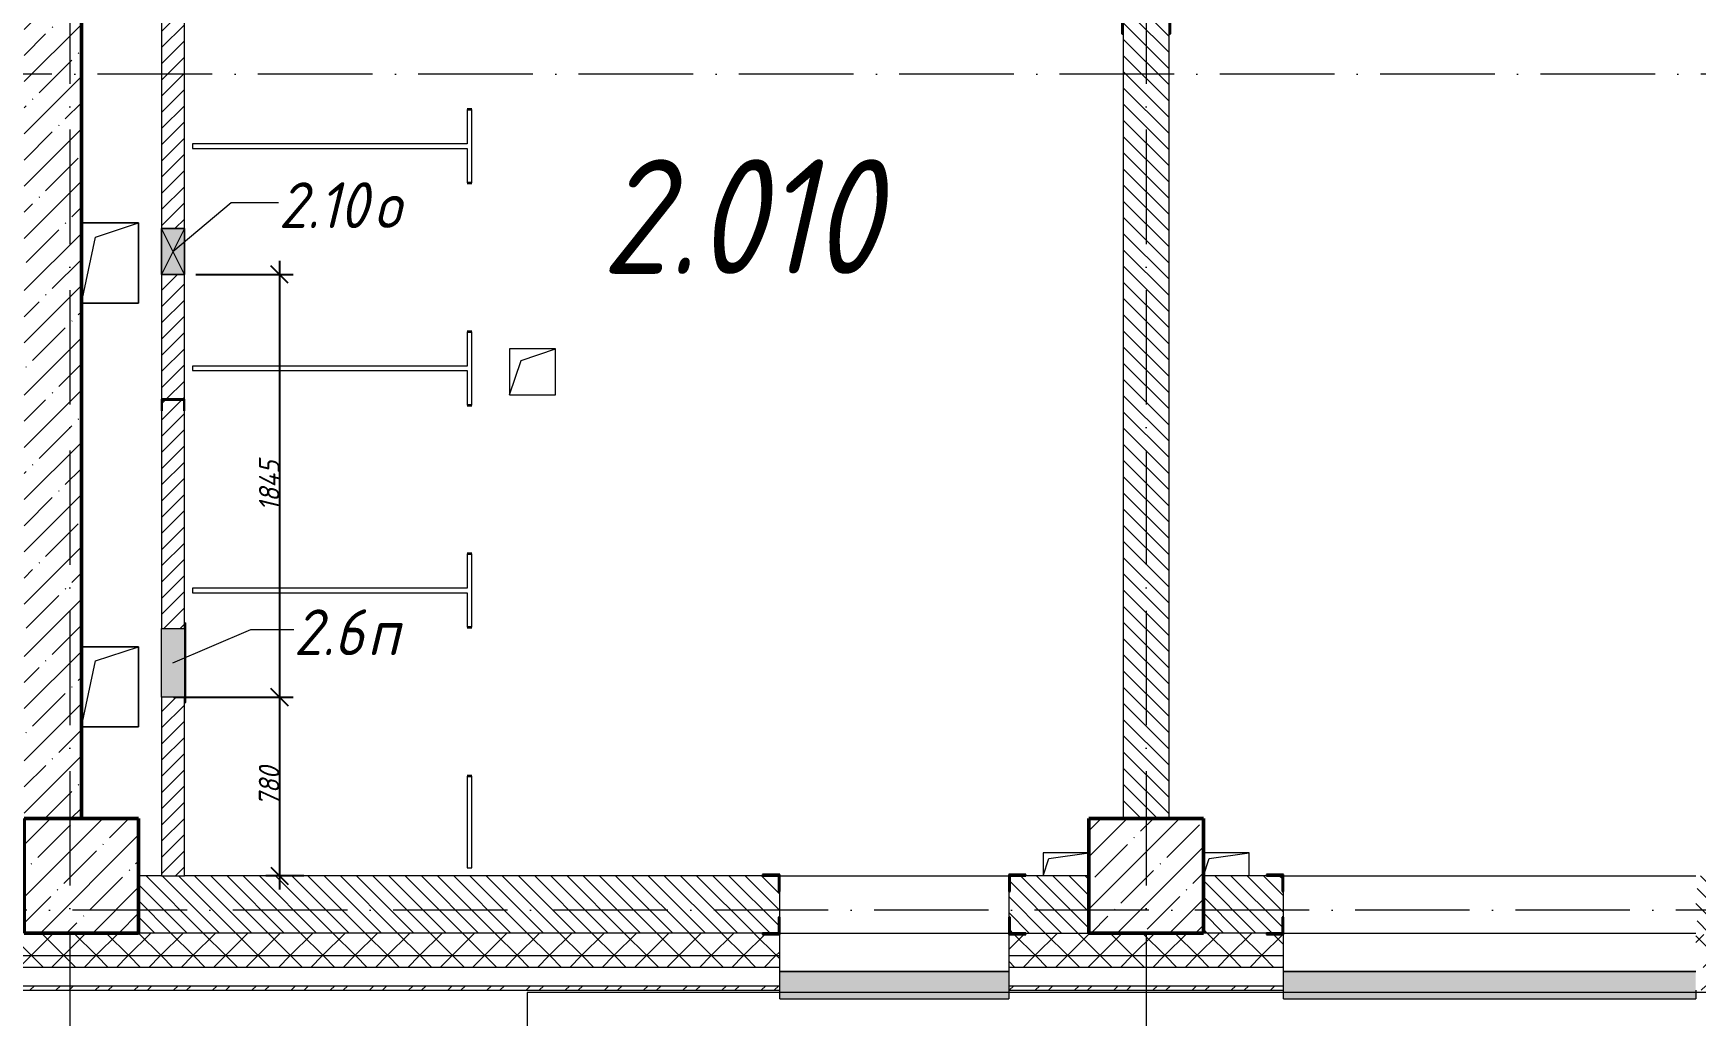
# Model space of a CAD drawing. Header units: millimetres. Extents: x -401725 to 250493, y 305116 to 802890.
# Drawn here: x -2569 to 4691, y 376725 to 381014 of the extents above; entities that cross this region are included whole.
import ezdxf

# ---------------------------------------------------------------- set-up
doc = ezdxf.new("R2010")
doc.units = ezdxf.units.MM
doc.linetypes.add('50_200_ШТРИХ_1Т_ш5_п1_п1_', pattern=[700, 500, -100, 0, -100])
for name, color, linetype, lineweight in [('A-____-____-DIMS', 7, 'Continuous', 9), ('A-DETL-GENF-OTLN', 7, 'Continuous', 9), ('A-DOOR-OPNG-MCUT', 7, 'Continuous', 35), ('A-FLOR-____-OTLN', 7, 'Continuous', 9), ('A-GENM-____-MCUT', 7, 'Continuous', 25), ('A-GENM-____-OTLN', 7, 'Continuous', 9), ('A-GENM-____-OTLN-1', 7, 'Continuous', 25), ('A-GLAZ-____-IDEN', 7, 'Continuous', 9), ('A-GLAZ-____-OTLN', 7, 'Continuous', 9), ('A-WALL-____-MCUT', 7, 'Continuous', 13), ('A-WALL-____-MCUT-1', 7, 'Continuous', 9), ('A-WALL-____-MCUT-2', 7, 'Continuous', 50), ('A-WALL-____-OTLN', 7, 'Continuous', 9), ('A-WALL-____-PATT-1', 7, 'Continuous', 9), ('A-WALL-FNSH-MCUT-1', 7, 'Continuous', 9), ('S-COLS-____-MCUT', 7, 'Continuous', 50), ('S-COLS-____-OTLN', 7, 'Continuous', 9), ('S-GRID-____-OTLN-1', 7, '50_200_ШТРИХ_1Т_ш5_п1_п1_', 9), ('Марки помещений', 7, 'Continuous', 9)]:
    doc.layers.add(name, color=color, linetype=linetype, lineweight=lineweight)
for name, color, linetype, lineweight, true_color in [('A-DOOR-____-OTLN-1', 7, 'Continuous', 9, 0xffffff), ('A-GLAZ-____-OTLN-1', 7, 'Continuous', 9, 0xc0c0c0), ('G-____-____-SYMB-1', 9, 'Continuous', 9, 0x808080)]:
    doc.layers.add(name, color=color, linetype=linetype, lineweight=lineweight, true_color=true_color)
doc.styles.add('ISOCPEUR_I_11', font='isocpeui.ttf', dxfattribs={"width": 0.9, "height": 200})
doc.styles.add('ISOCPEUR_I_2', font='isocpeui.ttf', dxfattribs={"width": 0.85, "height": 2.3})
doc.styles.add('ISOCPEUR_I_7', font='isocpeui.ttf', dxfattribs={"width": 0.9, "height": 90})
doc.dimstyles.new('ISO-1_8_0_9К_СРЕДНИЙ_Кладочные_2', dxfattribs={"dimscale": 304.8, "dimtxt": 89.638306, "dimasz": 0.246063, "dimexe": 0.19685, "dimexo": 0, "dimgap": 0, "dimtad": 1, "dimdec": 3, "dimrnd": 0.001, "dimdsep": 46, "dimtxsty": 'ISOCPEUR_I_7', "dimblk1": 'OBLIQUE', "dimblk2": 'OBLIQUE', "dimsah": 1, "dimcen": 0.09, "dimdle": 0.19685, "dimazin": 0, "dimtfac": 1, "dimtdec": 4, "dimtix": 1, "dimtmove": 1, "dimatfit": 3, "dimfxl": 1, "dimtvp": 1, "dimtolj": 1, "dimtzin": 0, "dimarcsym": 2})
pattern_1 = [(135, (-15659.08, 321904.697), (-35.35534, -35.35534), [])]
pattern_2 = [(45, (-15659.08, 321904.7), (-70.71068, 70.71068), []), (135, (-15659.08, 321904.7), (-70.71068, -70.71068), [])]

# ---------------------------------------------------------------- blocks, each defined once
blk = doc.blocks.new('BSC_Колонна _Прямоугольная - 500х500-V29-АР1_План отверстий 2 этажа в осях 1-64_Ю-ЯЯ')
at = {"layer": 'S-COLS-____-OTLN'}
h = blk.add_hatch(dxfattribs=at)
h.set_pattern_fill('FP_38', color=256, style=0, pattern_type=2)
h.set_pattern_definition([(45, (-17950, -55431.04), (-114.04925, 114.04925), []), (45, (-17835.95, -55431.04), (-114.04925, 114.04925), [201.613, -40.323, 3.353, -36.97])])
h.paths.add_polyline_path([(-250, -250), (250, -250), (250, 250), (-250, 250), (-250, 179.1)], flags=0)
at = {"layer": 'S-COLS-____-MCUT'}
for p, q in [((250, 250), (-250, 250)), ((-250, 250), (-250, -250)), ((250, -250), (250, 250)), ((-250, -250), (250, -250))]:
    blk.add_line(p, q, dxfattribs=at)
blk = doc.blocks.new('BSC_Колонна _Прямоугольная - 500х500-V59-АР1_План отверстий 2 этажа в осях 1-64_Ю-ЯЯ')
at = {"layer": 'S-COLS-____-OTLN'}
h = blk.add_hatch(dxfattribs=at)
h.set_pattern_fill('FP_70', color=256, style=0, pattern_type=2)
h.set_pattern_definition([(45, (-13300, -55431.04), (-114.04925, 114.04925), []), (45, (-13185.95, -55431.04), (-114.04925, 114.04925), [201.613, -40.323, 3.353, -36.97])])
h.paths.add_polyline_path([(-250, -250), (250, -250), (250, 250), (-250, 250), (-250, 179.1)], flags=0)
at = {"layer": 'S-COLS-____-MCUT'}
for p, q in [((250, 250), (-250, 250)), ((-250, 250), (-250, -250)), ((250, -250), (250, 250)), ((-250, -250), (250, -250))]:
    blk.add_line(p, q, dxfattribs=at)
blk = doc.blocks.new('DOR_ДУ_распашная__1Ст_Прямоугольная_ШЕР - Вн_650х2100h_Кабинки С_у-18405741-АР1_План отверстий 2 этажа в осях 1-64_Ю-ЯЯ')
at = {"layer": 'A-DOOR-OPNG-MCUT'}
for p, q in [((-325, -10), (-325, 10)), ((325, 10), (325, -10))]:
    blk.add_line(p, q, dxfattribs=at)
blk = doc.blocks.new('Фахверк_СКБ_Уголок - 250_2700-27497298-АР1_План отверстий 2 этажа в осях 1-64_Ю-ЯЯ')
at = {"layer": 'A-GENM-____-MCUT'}
for p, q in [((200, 181), (125, 181)), ((125, 181), (125, 106)), ((131, 106), (131, 175)), ((131, 175), (200, 175)), ((200, 175), (200, 181)), ((125, 106), (131, 106)), ((131, -6), (125, -6)), ((125, -6), (125, -81)), ((131, -75), (131, -6)), ((125, -81), (200, -81)), ((200, -75), (131, -75)), ((200, -81), (200, -75))]:
    blk.add_line(p, q, dxfattribs=at)
blk = doc.blocks.new('154_Фахверк_СКБ_Швеллер - Тип_100_3960-28331862-АР1_План отверстий 2 этажа в осях 1-64_Ю-ЯЯ')
at = {"layer": 'A-GENM-____-MCUT'}
for p, q in [((175, 50), (125, 50)), ((125, 50), (125, -50)), ((128, 47), (175, 47)), ((128, -47), (128, 47)), ((175, 47), (175, 50)), ((125, -50), (175, -50)), ((175, -47), (128, -47)), ((175, -50), (175, -47))]:
    blk.add_line(p, q, dxfattribs=at)
blk = doc.blocks.new('Фахверк_СКБ_Уголок - 200_3550-28267367-АР1_План отверстий 2 этажа в осях 1-64_Ю-ЯЯ')
at = {"layer": 'A-GENM-____-MCUT'}
for p, q in [((200, 156), (125, 156)), ((125, 156), (125, 81)), ((131, 81), (131, 150)), ((131, 150), (200, 150)), ((200, 150), (200, 156)), ((125, 81), (131, 81)), ((131, 19), (125, 19)), ((125, 19), (125, -56)), ((131, -50), (131, 19)), ((125, -56), (200, -56)), ((200, -50), (131, -50)), ((200, -56), (200, -50))]:
    blk.add_line(p, q, dxfattribs=at)
blk = doc.blocks.new('AR_Отверстие Ниша - Лючок-32402465-АР1_План отверстий 2 этажа в осях 1-64_Ю-ЯЯ')
at = {"layer": 'A-GLAZ-____-OTLN'}
blk.add_hatch(color=256, dxfattribs=at).paths.add_polyline_path([(150, 50), (-150, 50), (-150, -50), (150, -50)], flags=0)
for p, q in [((-150, 50), (150, 50)), ((-150, -50), (-150, 50)), ((150, 50), (150, -50)), ((150, -50), (-150, -50))]:
    blk.add_line(p, q, dxfattribs=at)
blk = doc.blocks.new('Л_Общий_Лючок - Лючок-29759562-АР1_План отверстий 2 этажа в осях 1-64_Ю-ЯЯ')
at = {"layer": 'A-GLAZ-____-OTLN-1'}
blk.add_hatch(color=256, dxfattribs=at).paths.add_polyline_path([(-24, -6), (324, -6), (324, 0), (-24, 0)], flags=0)
at = {"layer": 'A-GLAZ-____-OTLN'}
for p, q in [((-24, 0), (-24, -6)), ((324, 0), (324, -6)), ((-24, -6), (324, -6))]:
    blk.add_line(p, q, dxfattribs=at)
blk = doc.blocks.new('AR_Отверстие прямоугольное _в стене_ - AR_Отверстие прямоугольное _в стене__ВК-32402434-АР1_План отверстий 2 этажа в осях 1-64_Ю-ЯЯ')
at = {"layer": 'A-GLAZ-____-OTLN'}
blk.add_hatch(color=256, dxfattribs=at).paths.add_polyline_path([(100, 50), (-100, 50), (-100, -50), (100, -50)], flags=0)
at = {"layer": 'A-DETL-GENF-OTLN'}
for p, q in [((-100, -50), (-100, 50)), ((-100, 50), (100, 50)), ((100, 50), (-100, -50)), ((-100, 50), (100, -50)), ((100, 50), (-100, 50)), ((-100, 50), (-100, -50)), ((100, 50), (100, -50)), ((100, -50), (100, 50)), ((100, -50), (-100, -50)), ((-100, -50), (100, -50))]:
    blk.add_line(p, q, dxfattribs=at)
blk = doc.blocks.new('AR_Отверстие прямоугольное _в плите_ - AR_Отверстие прямоугольное _в плите_-V156-АР1_План отверстий 2 этажа в осях 1-64_Ю-ЯЯ')
at = {"layer": 'A-GENM-____-OTLN'}
for p, q in [((125, 175), (-125, 175)), ((-62.5, 112.5), (125, 175)), ((125, -175), (125, 175)), ((-125, -175), (-62.5, 112.5)), ((-125, -175), (125, -175))]:
    blk.add_line(p, q, dxfattribs=at)
blk = doc.blocks.new('AR_Отверстие прямоугольное _в плите_ - AR_Отверстие прямоугольное _в плите_-30459207-АР1_План отверстий 2 этажа в осях 1-64_Ю-ЯЯ')
at = {"layer": 'A-GENM-____-OTLN'}
for p, q in [((100, 100), (-100, 100)), ((-100, 100), (-100, -100)), ((-50, 50), (100, 100)), ((100, -100), (100, 100)), ((-100, -100), (-50, 50)), ((-100, -100), (100, -100))]:
    blk.add_line(p, q, dxfattribs=at)
blk = doc.blocks.new('AR_Отверстие прямоугольное _в плите_ - AR_Отверстие прямоугольное _в плите_-30510746-АР1_План отверстий 2 этажа в осях 1-64_Ю-ЯЯ')
at = {"layer": 'A-GENM-____-OTLN'}
for p, q in [((100, 50), (-100, 50)), ((-100, 50), (-100, -50)), ((-100, -50), (-75, 25)), ((-75, 25), (100, 50))]:
    blk.add_line(p, q, dxfattribs=at)
blk = doc.blocks.new('AR_Отверстие прямоугольное _в плите_ - AR_Отверстие прямоугольное _в плите_-V167-АР1_План отверстий 2 этажа в осях 1-64_Ю-ЯЯ')
at = {"layer": 'A-GENM-____-OTLN'}
for p, q in [((100, 50), (-100, 50)), ((-100, -50), (-75, 25)), ((-75, 25), (100, 50)), ((100, -50), (100, 50))]:
    blk.add_line(p, q, dxfattribs=at)
blk = doc.blocks.new('Отлив_СКБ - Отлив витража_120_НВФ-31885283-АР1_План отверстий 2 этажа в осях 1-64_Ю-ЯЯ')
at = {"layer": 'A-GLAZ-____-OTLN-1'}
for points in [[(426.1, -2), (1000, -2), (1000, 0), (0, 0), (0, -2)], [(426.1, -120), (1000, -120), (1000, -2), (0, -2), (0, -120)]]:
    blk.add_hatch(color=256, dxfattribs=at).paths.add_polyline_path(points, flags=0)
at = {"layer": 'A-GLAZ-____-OTLN'}
for p, q in [((0, 0), (1000, 0)), ((1000, -2), (0, -2)), ((0, -120), (0, -83)), ((0, -120), (1000, -120)), ((1000, -83), (1000, -120))]:
    blk.add_line(p, q, dxfattribs=at)
blk = doc.blocks.new('Отлив_СКБ - Отлив витража_120_НВФ-31885687-АР1_План отверстий 2 этажа в осях 1-64_Ю-ЯЯ')
at = {"layer": 'A-GLAZ-____-OTLN-1'}
for points in [[(0, 0), (0, -2), (1800, -2), (1800, 0), (1023.3, 0)], [(0, -83), (0, -120), (1800, -120), (1800, -2), (0, -2), (0, -63)]]:
    blk.add_hatch(color=256, dxfattribs=at).paths.add_polyline_path(points, flags=0)
at = {"layer": 'A-GLAZ-____-OTLN'}
for p, q in [((0, 0), (1800, 0)), ((1800, -2), (0, -2)), ((0, -120), (0, -83)), ((0, -120), (1800, -120)), ((1800, -83), (1800, -120))]:
    blk.add_line(p, q, dxfattribs=at)
blk = doc.blocks.new('_Oblique')
at = {"color": 0, "linetype": 'ByBlock', "lineweight": -2}
blk.add_line((-0.5, -0.5), (0.5, 0.5), dxfattribs=at)
blk = doc.blocks.new('*D8947')
at = {"layer": 'A-____-____-DIMS', "color": 0, "lineweight": -2, "transparency": 16777216}
for p, q in [((-1493.4, 380020.7), (-1493.4, 378055.7)), ((-1859.1, 379960.7), (-1433.4, 379960.7)), ((-1956.6, 378115.7), (-1433.4, 378115.7))]:
    blk.add_line(p, q, dxfattribs=at)
at = {"layer": 'Defpoints', "color": 0, "transparency": 16777216}
for p in [(-1859.1, 379960.7), (-1956.6, 378115.7), (-1493.4, 378115.7)]:
    blk.add_point(p, dxfattribs=at)
at = {"layer": 'A-____-____-DIMS', "color": 0, "lineweight": -2, "transparency": 16777216, "xscale": 75, "yscale": 75, "zscale": 75}
for p, rotation in [((-1493.4, 379960.7), 90), ((-1493.4, 378115.7), 270)]:
    blk.add_blockref('_Oblique', p, dxfattribs=dict(at, rotation=rotation))
at = {"layer": 'A-____-____-DIMS', "color": 0, "transparency": 16777216, "insert": (-1538.4, 379038.2), "char_height": 90, "width": 521.281, "attachment_point": 5, "rotation": 90, "style": 'ISOCPEUR_I_7'}
blk.add_mtext('\\A1;1845', dxfattribs=at)
blk = doc.blocks.new('*D8948')
at = {"layer": 'A-____-____-DIMS', "color": 0, "lineweight": -2, "transparency": 16777216}
for p, q in [((-1493.4, 378175.7), (-1493.4, 377275.7)), ((-1956.6, 378115.7), (-1433.4, 378115.7)), ((-1387.4, 377335.7), (-1553.4, 377335.7))]:
    blk.add_line(p, q, dxfattribs=at)
at = {"layer": 'Defpoints', "color": 0, "transparency": 16777216}
for p in [(-1956.6, 378115.7), (-1493.4, 377335.7), (-1387.4, 377335.7)]:
    blk.add_point(p, dxfattribs=at)
at = {"layer": 'A-____-____-DIMS', "color": 0, "lineweight": -2, "transparency": 16777216, "xscale": 75, "yscale": 75, "zscale": 75}
for p, rotation in [((-1493.4, 378115.7), 90), ((-1493.4, 377335.7), 270)]:
    blk.add_blockref('_Oblique', p, dxfattribs=dict(at, rotation=rotation))
at = {"layer": 'A-____-____-DIMS', "color": 0, "transparency": 16777216, "insert": (-1539, 377725.7), "char_height": 90, "width": 409.578, "attachment_point": 5, "rotation": 90, "style": 'ISOCPEUR_I_7'}
blk.add_mtext('\\A1;780', dxfattribs=at)

msp = doc.modelspace()

# ---------------------------------------------------------------- hatches: boundary and pattern name
at = {"layer": 'A-WALL-____-PATT-1'}
h = msp.add_hatch(dxfattribs=at)
h.set_pattern_fill('FP_13', color=256, style=0, pattern_type=2)
h.set_pattern_definition([(45, (-15659.08, 321904.7), (-114.04925, 114.04925), []), (45, (-15545.03, 321904.7), (-114.04925, 114.04925), [201.612, -40.322, 3.353, -36.97])])
h.paths.add_polyline_path([(-2609.0813, 377585.7392), (-2359.0813, 377585.7392), (-2359.0813, 385085.7392), (-2609.0813, 385085.7392), (-2609.0813, 379129.289)], flags=0)
h = msp.add_hatch(dxfattribs=at)
h.set_pattern_fill('FP_5', color=256, style=0, pattern_type=2)
h.set_pattern_definition([(45, (-15659.08, 321904.697), (-35.35534, 35.35534), [])])
h.paths.add_polyline_path([(-1909.0813, 377335.7392), (-1909.0813, 378115.7392), (-2009.0813, 378115.7392), (-2009.0813, 377335.7392)], flags=0)
h.paths.add_polyline_path([(-2009.0813, 378415.7392), (-1909.0813, 378415.7392), (-1909.0813, 379365.7392), (-1912.0813, 379365.7392), (-1912.0813, 379412.7392), (-2006.0813, 379412.7392), (-2006.0813, 379365.7392), (-2009.0813, 379365.7392), (-2009.0813, 379129.289)], flags=0)
h.paths.add_polyline_path([(-1959.3205, 379415.7392), (-1909.0813, 379415.7392), (-1909.0813, 379960.7392), (-2009.0813, 379960.7392), (-2009.0813, 379415.7392), (-2006.0813, 379415.7392)], flags=0)
h.paths.add_polyline_path([(-1941.4976, 380160.7392), (-1909.0813, 380160.7392), (-1909.0813, 384885.7392), (-2009.0813, 384885.7392), (-2009.0813, 380160.7392)], flags=0)
h = msp.add_hatch(dxfattribs=at)
h.set_pattern_fill('FP_6', color=256, style=0, pattern_type=2)
h.set_pattern_definition(pattern_1)
h.paths.add_polyline_path([(2190.9187, 377585.7392), (2390.9187, 377585.7392), (2390.9187, 381079.7392), (2321.9187, 381079.7392), (2321.9187, 381085.7392), (2390.9187, 381085.7392), (2390.9187, 384585.7392), (2190.9187, 384585.7392), (2190.9187, 381085.7392), (2259.9187, 381085.7392), (2259.9187, 381079.7392), (2190.9187, 381079.7392), (2190.9187, 379129.289)], flags=0)
h = msp.add_hatch(dxfattribs=at)
h.set_pattern_fill('FP_6', color=256, style=0, pattern_type=2)
h.set_pattern_definition(pattern_1)
h.paths.add_polyline_path([(1696.9187, 377085.7392), (2040.9187, 377085.7392), (2040.9187, 377335.7392), (1696.9187, 377335.7392), (1696.9187, 377266.7392), (1690.9187, 377266.7392), (1690.9187, 377154.7392), (1696.9187, 377154.7392), (1696.9187, 377090.0249)], flags=0)
h.paths.add_polyline_path([(233.2436, 377085.7392), (684.9187, 377086.3161), (684.9187, 377154.7392), (690.9187, 377154.7392), (690.9187, 377266.7392), (684.9187, 377266.7392), (684.9187, 377335.7392), (-2109.0813, 377335.7392), (-2109.0813, 377085.7392), (-1534.2571, 377085.7392)], flags=0)
h = msp.add_hatch(dxfattribs=at)
h.set_pattern_fill('FP_6', color=256, style=0, pattern_type=2)
h.set_pattern_definition(pattern_1)
h.paths.add_polyline_path([(4696.9187, 377085.7392), (5040.9187, 377085.7392), (5040.9187, 377335.7392), (4696.9187, 377335.7392), (4696.9187, 377266.7392), (4690.9187, 377266.7392), (4690.9187, 377154.7392), (4696.9187, 377154.7392)], flags=0)
h.paths.add_polyline_path([(2884.4946, 377085.7392), (2884.9187, 377085.7392), (2884.9187, 377154.7392), (2890.9187, 377154.7392), (2890.9187, 377266.7392), (2884.9187, 377266.7392), (2884.4946, 377335.7392), (2540.9187, 377335.7392), (2540.9187, 377085.7392), (2815.9187, 377085.7392)], flags=0)
h = msp.add_hatch(dxfattribs=at)
h.set_pattern_fill('FP_1', color=256, style=0, pattern_type=2)
h.set_pattern_definition(pattern_2)
h.paths.add_polyline_path([(58560.7656, 376985.7392), (58640.9187, 376985.7392), (58640.9187, 377085.7392), (52290.9187, 377085.7392), (52290.9187, 376985.7392), (55025.7643, 376985.7392)], flags=0)
h.paths.add_polyline_path([(49340.9187, 376985.7392), (51290.9187, 376985.7392), (51290.9187, 377085.7392), (49415.9187, 377085.7392), (49415.9187, 377079.7392), (49340.9187, 377079.7392)], flags=0)
h.paths.add_polyline_path([(48340.9187, 376985.7392), (48340.9187, 377079.7392), (48265.9187, 377079.7392), (48265.9187, 377085.7392), (47315.9187, 377085.7392), (47315.9187, 377079.7392), (47240.9187, 377079.7392), (47240.9187, 376985.7392), (47955.7616, 376985.7392)], flags=0)
h.paths.add_polyline_path([(44420.7603, 376985.7392), (45440.9187, 376985.7392), (45440.9187, 377079.7392), (45365.9187, 377079.7392), (45365.9187, 377085.7392), (44315.9187, 377085.7392), (44315.9187, 377079.7392), (44240.9187, 377079.7392), (44240.9187, 376985.7392), (44315.9187, 376985.7392)], flags=0)
h.paths.add_polyline_path([(42440.9187, 376985.7392), (42440.9187, 377079.7392), (42365.9187, 377079.7392), (42365.9187, 377085.7392), (41315.9187, 377085.7392), (41315.9187, 377079.7392), (41240.9187, 377079.7392), (41240.9187, 376985.7392), (41769.5093, 376985.7392)], flags=0)
h.paths.add_polyline_path([(38676.3831, 376985.7392), (39440.9187, 376985.7392), (39440.9187, 377079.7392), (39365.9187, 377079.7392), (39365.9187, 377085.7392), (38315.9187, 377085.7392), (38315.9187, 377079.7392), (38240.9187, 377079.7392), (38240.9187, 376985.7392), (38590.9187, 376985.7392)], flags=0)
h.paths.add_polyline_path([(36365.9187, 376985.7392), (36440.9187, 376985.7392), (36440.9187, 377079.7392), (36365.9187, 377079.7392), (36365.9187, 377085.7392), (35315.9187, 377085.7392), (35315.9187, 377079.7392), (35240.9187, 377079.7392), (35240.9187, 376985.7392), (35583.257, 376985.7392)], flags=0)
h.paths.add_polyline_path([(32240.9187, 376985.7392), (33440.9187, 376985.7392), (33440.9187, 377079.7392), (33365.9187, 377079.7392), (33365.9187, 377085.7392), (32315.9187, 377085.7392), (32315.9187, 377079.7392), (32240.9187, 377079.7392)], flags=0)
h.paths.add_polyline_path([(26815.9187, 376985.7392), (26890.9187, 376985.7392), (26890.9187, 377079.7392), (26815.9187, 377079.7392), (26815.9187, 377085.7392), (25765.9187, 377085.7392), (25765.9187, 377079.7392), (25690.9187, 377079.7392), (25690.9187, 376985.7392), (26745.7536, 376985.7392)], flags=0)
h.paths.add_polyline_path([(28765.9187, 376985.7392), (30440.9187, 376985.7392), (30440.9187, 377079.7392), (30365.9187, 377079.7392), (30365.9187, 377085.7392), (28765.9187, 377085.7392), (28765.9187, 377079.7392), (28690.9187, 377079.7392), (28690.9187, 376985.7392)], flags=0)
h.paths.add_polyline_path([(23815.9187, 376985.7392), (23890.9187, 376985.7392), (23890.9187, 377079.7392), (23815.9187, 377079.7392), (23815.9187, 377085.7392), (22765.9187, 377085.7392), (22765.9187, 377079.7392), (22690.9187, 377079.7392), (22690.9187, 376985.7392), (23540.9187, 376985.7392)], flags=0)
h.paths.add_polyline_path([(20890.9187, 376985.7392), (20890.9187, 377079.7392), (20815.9187, 377079.7392), (20815.9187, 377085.7392), (19765.9187, 377085.7392), (19765.9187, 377079.7392), (19690.9187, 377079.7392), (19690.9187, 376985.7392), (20559.5013, 376985.7392)], flags=0)
h.paths.add_polyline_path([(16690.9187, 376985.7392), (17890.9187, 376985.7392), (17890.9187, 377079.7392), (17815.9187, 377079.7392), (17815.9187, 377085.7392), (16765.9187, 377085.7392), (16765.9187, 377079.7392), (16690.9187, 377079.7392)], flags=0)
h.paths.add_polyline_path([(14890.9187, 376985.7392), (14890.9187, 377079.7392), (14815.9187, 377079.7392), (14815.9187, 377085.7392), (13765.9187, 377085.7392), (13765.9187, 377079.7392), (13690.9187, 377079.7392), (13690.9187, 376985.7392), (14815.9187, 376985.7392)], flags=0)
h.paths.add_polyline_path([(11040.9187, 376985.7392), (11890.9187, 376985.7392), (11890.9187, 377079.7392), (11815.9187, 377079.7392), (11815.9187, 377085.7392), (10765.9187, 377085.7392), (10765.9187, 377079.7392), (10690.9187, 377079.7392), (10690.9187, 376985.7392), (10838.2476, 376985.7392)], flags=0)
h.paths.add_polyline_path([(8890.9187, 376985.7392), (8890.9187, 377079.7392), (8815.9187, 377079.7392), (8815.9187, 377085.7392), (7765.9187, 377085.7392), (7765.9187, 377079.7392), (7690.9187, 377079.7392), (7690.9187, 376985.7392), (8186.9966, 376985.7392)], flags=0)
h.paths.add_polyline_path([(5890.9187, 376985.7392), (5890.9187, 377079.7392), (5815.9187, 377079.7392), (5815.9187, 377085.7392), (4765.9187, 377085.7392), (4765.9187, 377079.7392), (4690.9187, 377079.7392), (4690.9187, 376985.7392), (5815.9187, 376985.7392)], flags=0)
h.paths.add_polyline_path([(2890.9187, 376985.7392), (2890.9187, 377079.7392), (2815.9187, 377079.7392), (2815.9187, 377085.7392), (1765.9187, 377085.7392), (1765.9187, 377079.7392), (1690.9187, 377079.7392), (1690.9187, 376985.7392), (2884.4946, 376985.7392)], flags=0)
h.paths.add_polyline_path([(690.9187, 376985.7392), (690.9187, 377079.7392), (615.9187, 377079.7392), (615.9187, 377085.7392), (-9109.0813, 377085.7392), (-9109.0813, 376985.7392), (233.2436, 376985.7392)], flags=0)
h.paths.add_polyline_path([(-10109.0813, 376985.7392), (-10109.0813, 377085.7392), (-18109.0813, 377085.7392), (-18109.0813, 376985.7392), (-12139.2611, 376985.7392)], flags=0)
h = msp.add_hatch(dxfattribs=at)
h.set_pattern_fill('FP_1', color=256, style=0, pattern_type=2)
h.set_pattern_definition(pattern_2)
h.paths.add_polyline_path([(58640.9187, 376935.7392), (58640.9187, 376985.7392), (52290.9187, 376985.7392), (52290.9187, 376935.7392), (58560.7656, 376935.7392)], flags=0)
h.paths.add_polyline_path([(51290.9187, 376935.7392), (51290.9187, 376985.7392), (49340.9187, 376985.7392), (49340.9187, 376935.7392), (49723.2623, 376935.7392)], flags=0)
h.paths.add_polyline_path([(48340.9187, 376935.7392), (48340.9187, 376985.7392), (47240.9187, 376985.7392), (47240.9187, 376935.7392), (47955.7616, 376935.7392)], flags=0)
h.paths.add_polyline_path([(45440.9187, 376935.7392), (45440.9187, 376985.7392), (44240.9187, 376985.7392), (44240.9187, 376935.7392), (44420.7603, 376935.7392)], flags=0)
h.paths.add_polyline_path([(42440.9187, 376935.7392), (42440.9187, 376985.7392), (41240.9187, 376985.7392), (41240.9187, 376935.7392), (41769.5093, 376935.7392)], flags=0)
h.paths.add_polyline_path([(39440.9187, 376935.7392), (39440.9187, 376985.7392), (38240.9187, 376985.7392), (38240.9187, 376935.7392), (39118.2583, 376935.7392)], flags=0)
h.paths.add_polyline_path([(35240.9187, 376935.7392), (36440.9187, 376935.7392), (36440.9187, 376985.7392), (35240.9187, 376985.7392)], flags=0)
h.paths.add_polyline_path([(32932.006, 376935.7392), (33440.9187, 376935.7392), (33440.9187, 376985.7392), (32240.9187, 376985.7392), (32240.9187, 376935.7392)], flags=0)
h.paths.add_polyline_path([(28690.9187, 376935.7392), (30440.9187, 376935.7392), (30440.9187, 376985.7392), (28690.9187, 376985.7392)], flags=0)
h.paths.add_polyline_path([(25690.9187, 376935.7392), (26890.9187, 376935.7392), (26890.9187, 376985.7392), (25690.9187, 376985.7392)], flags=0)
h.paths.add_polyline_path([(23890.9187, 376935.7392), (23890.9187, 376985.7392), (22690.9187, 376985.7392), (22690.9187, 376935.7392), (23210.7523, 376935.7392)], flags=0)
h.paths.add_polyline_path([(17890.9187, 376935.7392), (17890.9187, 376985.7392), (16690.9187, 376985.7392), (16690.9187, 376935.7392)], flags=0)
h.paths.add_polyline_path([(19690.9187, 376935.7392), (20890.9187, 376935.7392), (20890.9187, 376985.7392), (19690.9187, 376985.7392)], flags=0)
h.paths.add_polyline_path([(14890.9187, 376935.7392), (14890.9187, 376985.7392), (13690.9187, 376985.7392), (13690.9187, 376935.7392), (14373.2489, 376935.7392)], flags=0)
h.paths.add_polyline_path([(11890.9187, 376935.7392), (11890.9187, 376985.7392), (10690.9187, 376985.7392), (10690.9187, 376935.7392), (11721.9979, 376935.7392)], flags=0)
h.paths.add_polyline_path([(7690.9187, 376935.7392), (8890.9187, 376935.7392), (8890.9187, 376985.7392), (7690.9187, 376985.7392)], flags=0)
h.paths.add_polyline_path([(5890.9187, 376935.7392), (5890.9187, 376985.7392), (4690.9187, 376985.7392), (4690.9187, 376935.7392), (5535.7456, 376935.7392)], flags=0)
h.paths.add_polyline_path([(2884.4946, 376935.7392), (2890.9187, 376935.7392), (2890.9187, 376985.7392), (1690.9187, 376985.7392), (1690.9187, 376935.7392), (2000.7443, 376935.7392)], flags=0)
h.paths.add_polyline_path([(690.9187, 376935.7392), (690.9187, 376985.7392), (-9109.0813, 376985.7392), (-9109.0813, 376935.7392), (233.2436, 376935.7392)], flags=0)
h.paths.add_polyline_path([(-10109.0813, 376935.7392), (-10109.0813, 376985.7392), (-18209.0813, 376985.7392), (-18209.0813, 376935.7392), (-12139.2611, 376935.7392)], flags=0)
h = msp.add_hatch(dxfattribs=at)
h.set_pattern_fill('FP_3', color=256, style=0, pattern_type=2)
h.set_pattern_definition([(45, (-15659.08, 321904.7), (-85.53659, 85.53659), []), (45, (-15602.06, 321904.7), (-85.53659, 85.53659), [])])
h.paths.add_polyline_path([(29555.9187, 376835.7392), (29555.9187, 376855.7392), (28690.9187, 376855.7392), (28690.9187, 376835.7392), (29397.0046, 376835.7392)], flags=0)
h.paths.add_polyline_path([(26745.7536, 376835.7392), (26890.9187, 376835.7392), (26890.9187, 376855.7392), (25690.9187, 376855.7392), (25690.9187, 376835.7392)], flags=0)
h.paths.add_polyline_path([(23210.7523, 376835.7392), (23890.9187, 376835.7392), (23890.9187, 376855.7392), (22690.9187, 376855.7392), (22690.9187, 376835.7392)], flags=0)
h.paths.add_polyline_path([(20890.9187, 376835.7392), (20890.9187, 376855.7392), (19690.9187, 376855.7392), (19690.9187, 376835.7392), (20559.5013, 376835.7392)], flags=0)
h.paths.add_polyline_path([(17890.9187, 376835.7392), (17890.9187, 376855.7392), (16690.9187, 376855.7392), (16690.9187, 376835.7392)], flags=0)
h.paths.add_polyline_path([(14890.9187, 376835.7392), (14890.9187, 376855.7392), (13690.9187, 376855.7392), (13690.9187, 376835.7392), (14373.2489, 376835.7392)], flags=0)
h.paths.add_polyline_path([(11721.9979, 376835.7392), (11890.9187, 376835.7392), (11890.9187, 376855.7392), (10690.9187, 376855.7392), (10690.9187, 376835.7392), (10838.2476, 376835.7392)], flags=0)
h.paths.add_polyline_path([(8890.9187, 376835.7392), (8890.9187, 376855.7392), (7690.9187, 376855.7392), (7690.9187, 376835.7392), (8186.9966, 376835.7392)], flags=0)
h.paths.add_polyline_path([(5535.7456, 376835.7392), (5890.9187, 376835.7392), (5890.9187, 376855.7392), (4690.9187, 376855.7392), (4690.9187, 376835.7392)], flags=0)
h.paths.add_polyline_path([(1690.9187, 376835.7392), (2890.9187, 376835.7392), (2890.9187, 376855.7392), (1690.9187, 376855.7392)], flags=0)
h.paths.add_polyline_path([(690.9187, 376835.7392), (690.9187, 376855.7392), (-9109.0813, 376855.7392), (-9109.0813, 376835.7392), (233.2436, 376835.7392)], flags=0)
h.paths.add_polyline_path([(-10109.0813, 376835.7392), (-10109.0813, 376855.7392), (-18339.0813, 376855.7392), (-18339.0813, 376835.7392), (-12139.2611, 376835.7392)], flags=0)

# ---------------------------------------------------------------- linework, layer by layer
at = {"layer": 'A-FLOR-____-OTLN'}
for p, q in [((-2359.0813, 380185.7392), (-2109.0813, 380185.7392)), ((-2109.0813, 380185.7392), (-2109.0813, 379835.7392)), ((-2109.0813, 379835.7392), (-2359.0813, 379835.7392)), ((-2359.0813, 378335.7392), (-2109.0813, 378335.7392)), ((-2109.0813, 378335.7392), (-2109.0813, 377985.7392)), ((-2109.0813, 377985.7392), (-2359.0813, 377985.7392))]:
    msp.add_line(p, q, dxfattribs=at)
at = {"layer": 'A-GLAZ-____-IDEN'}
for p, q in [((-1959.0813, 380060.7392), (-1704.4451, 380275.5444)), ((-1704.4451, 380275.5444), (-1497.509, 380275.5444)), ((-1959.0813, 378265.7392), (-1618.39, 378411.0895)), ((-1618.39, 378411.0895), (-1431.5206, 378411.0895))]:
    msp.add_line(p, q, dxfattribs=at)
at = {"layer": 'A-WALL-____-MCUT'}
for p, q in [((2190.9187, 381010.7392), (2190.9187, 377585.7392)), ((2390.9187, 377585.7392), (2390.9187, 381010.7392)), ((-2009.0813, 377335.7392), (-2109.0813, 377335.7392)), ((-2009.0813, 377335.7392), (-1909.0813, 377335.7392)), ((615.9187, 377335.7392), (-1909.0813, 377335.7392)), ((2040.9187, 377335.7392), (1765.9187, 377335.7392)), ((2815.9187, 377335.7392), (2540.9187, 377335.7392)), ((690.9187, 377154.7392), (690.9187, 377266.7392)), ((1690.9187, 377266.7392), (1690.9187, 377154.7392)), ((2890.9187, 377154.7392), (2890.9187, 377266.7392)), ((615.9187, 377085.7392), (-2109.0813, 377085.7392)), ((1765.9187, 377085.7392), (2040.9187, 377085.7392)), ((690.9187, 376855.7392), (690.9187, 377079.7392)), ((1690.9187, 377079.7392), (1690.9187, 376855.7392)), ((2890.9187, 376855.7392), (2890.9187, 377079.7392)), ((-9109.0813, 376855.7392), (690.9187, 376855.7392)), ((1690.9187, 376855.7392), (2890.9187, 376855.7392))]:
    msp.add_line(p, q, dxfattribs=at)
at = {"layer": 'A-WALL-____-MCUT-1'}
for p, q in [((2815.9187, 377085.7392), (2540.9187, 377085.7392)), ((690.9187, 376985.7392), (-9109.0813, 376985.7392)), ((2890.9187, 376985.7392), (1690.9187, 376985.7392)), ((690.9187, 376935.7392), (-9109.0813, 376935.7392)), ((2890.9187, 376935.7392), (1690.9187, 376935.7392))]:
    msp.add_line(p, q, dxfattribs=at)
at = {"layer": 'A-WALL-____-MCUT-2'}
msp.add_line((-2359.0813, 377585.7392), (-2359.0813, 385085.7392), dxfattribs=at)
at = {"layer": 'A-WALL-____-OTLN'}
for p, q in [((690.9187, 377335.7392), (1690.9187, 377335.7392)), ((2890.9187, 377335.7392), (4690.9187, 377335.7392)), ((690.9187, 377085.7392), (1690.9187, 377085.7392)), ((2890.9187, 377085.7392), (4690.9187, 377085.7392))]:
    msp.add_line(p, q, dxfattribs=at)
at = {"layer": 'A-WALL-FNSH-MCUT-1'}
for p, q in [((-2009.0813, 384885.7392), (-2009.0813, 380160.7392)), ((-1909.0813, 380160.7392), (-1909.0813, 381515.7392)), ((-674.0813, 380680.7392), (-674.0813, 380530.7392)), ((-654.0813, 380360.7392), (-654.0813, 380680.7392)), ((-674.0813, 380530.7392), (-1874.0813, 380530.7392)), ((-1874.0813, 380530.7392), (-1874.0813, 380510.7392)), ((-1874.0813, 380510.7392), (-674.0813, 380510.7392)), ((-674.0813, 380510.7392), (-674.0813, 380360.7392)), ((-2009.0813, 379960.7392), (-2009.0813, 379415.7392)), ((-1909.0813, 379415.7392), (-1909.0813, 379960.7392)), ((-674.0813, 379710.7392), (-674.0813, 379560.7392)), ((-654.0813, 379390.7392), (-654.0813, 379710.7392)), ((-674.0813, 379560.7392), (-1874.0813, 379560.7392)), ((-1874.0813, 379560.7392), (-1874.0813, 379540.7392)), ((-1874.0813, 379540.7392), (-674.0813, 379540.7392)), ((-674.0813, 379540.7392), (-674.0813, 379390.7392)), ((-2009.0813, 379365.7392), (-2009.0813, 378415.7392)), ((-1909.0813, 378415.7392), (-1909.0813, 379365.7392)), ((-674.0813, 378740.7392), (-674.0813, 378590.7392)), ((-654.0813, 378420.7392), (-654.0813, 378740.7392)), ((-674.0813, 378590.7392), (-1874.0813, 378590.7392)), ((-1874.0813, 378590.7392), (-1874.0813, 378570.7392)), ((-1874.0813, 378570.7392), (-674.0813, 378570.7392)), ((-674.0813, 378570.7392), (-674.0813, 378420.7392)), ((-2009.0813, 378115.7392), (-2009.0813, 377335.7392)), ((-1909.0813, 377335.7392), (-1909.0813, 378115.7392)), ((-674.0813, 377770.7392), (-674.0813, 377370.7392)), ((-654.0813, 377370.7392), (-654.0813, 377770.7392)), ((-674.0813, 377370.7392), (-654.0813, 377370.7392)), ((-9109.0813, 376835.7392), (690.9187, 376835.7392)), ((690.9187, 376835.7392), (690.9187, 376855.7392)), ((1690.9187, 376855.7392), (1690.9187, 376835.7392)), ((1690.9187, 376835.7392), (2890.9187, 376835.7392)), ((2890.9187, 376835.7392), (2890.9187, 376855.7392))]:
    msp.add_line(p, q, dxfattribs=at)
at = {"layer": 'G-____-____-SYMB-1'}
for p, q in [((-412.8103, 376826.2225), (-412.8103, 374760.6029)), ((6850.9187, 376826.2225), (-412.8103, 376826.2225))]:
    msp.add_line(p, q, dxfattribs=at)
at = {"layer": 'S-GRID-____-OTLN-1'}
for p, q in [((-2409.0813, 412797.5486), (-2409.0813, 374796.285)), ((2290.9187, 412797.5486), (2290.9187, 374796.285)), ((59820.9592, 380835.7392), (-20327.8515, 380835.7392)), ((88415.3253, 377185.7392), (-20327.8515, 377185.7392))]:
    msp.add_line(p, q, dxfattribs=at)

# ---------------------------------------------------------------- block references
at = {"layer": 'A-DOOR-____-OTLN-1', "rotation": 90.00000000000007}
for p in [(-664.0813, 381005.7392), (-664.0813, 380035.7392), (-664.0813, 379065.7392), (-664.0813, 378095.7392)]:
    msp.add_blockref('DOR_ДУ_распашная__1Ст_Прямоугольная_ШЕР - Вн_650х2100h_Кабинки С_у-18405741-АР1_План отверстий 2 этажа в осях 1-64_Ю-ЯЯ', p, dxfattribs=at)
at = {"layer": 'A-GENM-____-OTLN'}
for name, p in [('AR_Отверстие прямоугольное _в плите_ - AR_Отверстие прямоугольное _в плите_-V156-АР1_План отверстий 2 этажа в осях 1-64_Ю-ЯЯ', (-2234.0813, 380010.7392)), ('AR_Отверстие прямоугольное _в плите_ - AR_Отверстие прямоугольное _в плите_-30459207-АР1_План отверстий 2 этажа в осях 1-64_Ю-ЯЯ', (-389.0813, 379535.7392)), ('AR_Отверстие прямоугольное _в плите_ - AR_Отверстие прямоугольное _в плите_-V156-АР1_План отверстий 2 этажа в осях 1-64_Ю-ЯЯ', (-2234.0813, 378160.7392)), ('AR_Отверстие прямоугольное _в плите_ - AR_Отверстие прямоугольное _в плите_-30510746-АР1_План отверстий 2 этажа в осях 1-64_Ю-ЯЯ', (1940.9187, 377385.7392)), ('AR_Отверстие прямоугольное _в плите_ - AR_Отверстие прямоугольное _в плите_-V167-АР1_План отверстий 2 этажа в осях 1-64_Ю-ЯЯ', (2640.9187, 377385.7392))]:
    msp.add_blockref(name, p, dxfattribs=at)
at = {"layer": 'A-GENM-____-OTLN-1'}
for name, p, rotation in [('Фахверк_СКБ_Уголок - 200_3550-28267367-АР1_План отверстий 2 этажа в осях 1-64_Ю-ЯЯ', (2240.9187, 381210.7392), 269.9999999999999), ('154_Фахверк_СКБ_Швеллер - Тип_100_3960-28331862-АР1_План отверстий 2 этажа в осях 1-64_Ю-ЯЯ', (-1959.0813, 379540.7392), 270.0000000000001), ('Фахверк_СКБ_Уголок - 250_2700-27497298-АР1_План отверстий 2 этажа в осях 1-64_Ю-ЯЯ', (815.9187, 377260.7392), 180), ('Фахверк_СКБ_Уголок - 250_2700-27497298-АР1_План отверстий 2 этажа в осях 1-64_Ю-ЯЯ', (3015.9187, 377260.7392), 180)]:
    msp.add_blockref(name, p, dxfattribs=dict(at, rotation=rotation))
msp.add_blockref('Фахверк_СКБ_Уголок - 250_2700-27497298-АР1_План отверстий 2 этажа в осях 1-64_Ю-ЯЯ', (1565.9187, 377160.7392), dxfattribs=at)
at = {"layer": 'A-GLAZ-____-OTLN'}
for name, p, rotation in [('AR_Отверстие прямоугольное _в стене_ - AR_Отверстие прямоугольное _в стене__ВК-32402434-АР1_План отверстий 2 этажа в осях 1-64_Ю-ЯЯ', (-1959.0813, 380060.7392), 270.0000000000001), ('AR_Отверстие Ниша - Лючок-32402465-АР1_План отверстий 2 этажа в осях 1-64_Ю-ЯЯ', (-1959.0813, 378265.7392), 270.0000000000001), ('Л_Общий_Лючок - Лючок-29759562-АР1_План отверстий 2 этажа в осях 1-64_Ю-ЯЯ', (-1909.0813, 378115.7392), 90.0000000000001)]:
    msp.add_blockref(name, p, dxfattribs=dict(at, rotation=rotation))
for name, p in [('Отлив_СКБ - Отлив витража_120_НВФ-31885283-АР1_План отверстий 2 этажа в осях 1-64_Ю-ЯЯ', (690.9187, 376918.7392)), ('Отлив_СКБ - Отлив витража_120_НВФ-31885687-АР1_План отверстий 2 этажа в осях 1-64_Ю-ЯЯ', (2890.9187, 376918.7392))]:
    msp.add_blockref(name, p, dxfattribs=at)
at = {"layer": 'S-COLS-____-OTLN'}
for name, p in [('BSC_Колонна _Прямоугольная - 500х500-V59-АР1_План отверстий 2 этажа в осях 1-64_Ю-ЯЯ', (-2359.0813, 377335.7392)), ('BSC_Колонна _Прямоугольная - 500х500-V29-АР1_План отверстий 2 этажа в осях 1-64_Ю-ЯЯ', (2290.9187, 377335.7392))]:
    msp.add_blockref(name, p, dxfattribs=at)

# ---------------------------------------------------------------- texts
at = {"layer": 'A-GLAZ-____-IDEN', "char_height": 200, "attachment_point": 1, "style": 'ISOCPEUR_I_11'}
for s, insert, width in [('2.10', (-1497.509, 380363.1589), 505.063125), ('\\fISOCPEUR|b0|i1|c204|p34|;\\W.9;о', (-1080.7903, 380363.1589), 158.734125), ('2.6', (-1431.5206, 378498.7041), 389.620125), ('\\fISOCPEUR|b0|i1|c204|p34|;\\W.9;п', (-1110.0518, 378498.7041), 158.734125)]:
    msp.add_mtext(s, dxfattribs=dict(at, insert=insert, width=width))
at = {"layer": 'Марки помещений', "insert": (-87.9653, 380463.4232), "char_height": 500, "width": 737.5525, "attachment_point": 1, "style": 'ISOCPEUR_I_2'}
msp.add_mtext('2.010', dxfattribs=at)

# ---------------------------------------------------------------- dimensions: what is measured, and where the dimension line sits
at = {"layer": 'A-____-____-DIMS'}
for base, p1, p2, override, picture, middle in [((-1493.4361, 378115.7392), (-1859.0813, 379960.7392), (-1956.5927, 378115.7392), {"dimpost": '<>', "dimfxl": 1847.575027}, '*D8947', (-1538.4361, 379038.2392)), ((-1493.4361, 377335.7392), (-1956.5927, 378115.7392), (-1387.3701, 377335.7392), {"dimpost": '<>', "dimfxl": 965.616059}, '*D8948', (-1539.0157, 377725.7392))]:
    dim = msp.add_linear_dim(base=base, p1=p1, p2=p2, angle=90, dimstyle='ISO-1_8_0_9К_СРЕДНИЙ_Кладочные_2', override=override, dxfattribs=at)
    dim.commit()
    dim.dimension.update_dxf_attribs({"geometry": picture, "text_midpoint": middle})

doc.saveas('drawing.dxf')
